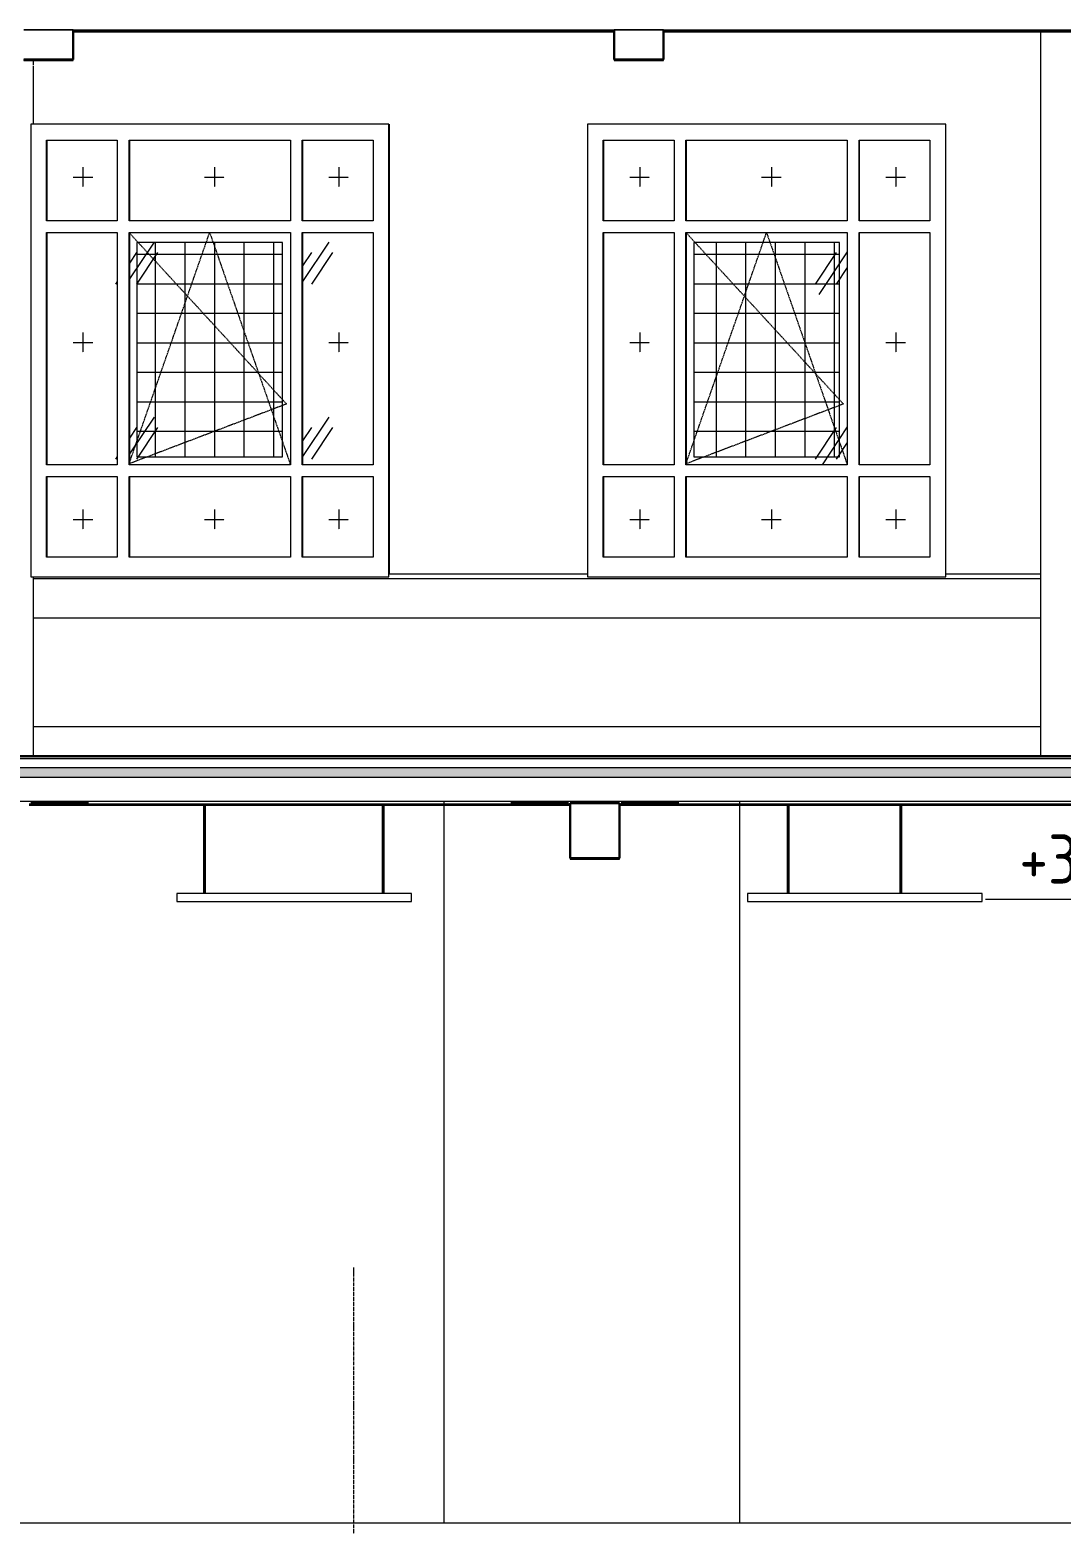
# Model space of a CAD drawing. Header units: millimetres. Extents: x -3929 to 624051, y 52832 to 514950.
# Drawn here: x 573252 to 578492, y 112741 to 120336 of the extents above; entities that cross this region are included whole.
import ezdxf

# ---------------------------------------------------------------- set-up
doc = ezdxf.new("R2010")
doc.units = ezdxf.units.MM
doc.linetypes.add('ADSK_Линия сетки', pattern=[25, 20, -2.5, 0, -2.5])
doc.linetypes.add('ADSK_Штриховая_ш3 п1_5', pattern=[4.5, 3, -1.5])
for name, color, linetype, lineweight in [('Аннотация', 7, 'Continuous', 18), ('Каркас', 7, 'Continuous', 18), ('Окна', 7, 'Continuous', 9), ('Оси', 253, 'Continuous', 9), ('Отметки', 7, 'Continuous', 9), ('Перекрытие', 7, 'Continuous', 18), ('Потолки', 7, 'Continuous', 9), ('Стены внутренние', 7, 'Continuous', 18), ('Стены наружные', 7, 'Continuous', 18), ('Узлы', 7, 'Continuous', 18), ('ШТРИХОВКА', 252, 'Continuous', 15)]:
    doc.layers.add(name, color=color, linetype=linetype, lineweight=lineweight)
doc.layers.add('Линии', color=7, linetype='Continuous', lineweight=9, true_color=0x00a600)
doc.styles.add('GOST Common_1', font='GOST_Common.ttf', dxfattribs={"width": 0.9, "height": 250})
pattern_1 = [(236.31, (24482.36, 9022.3), (-888.9976, -1778), [320.53, -2884.8]), (236.31, (24500.14, 8968.96), (-888.9976, -1778), [192.32, -3013.01]), (236.31, (24393.46, 8968.96), (-888.9976, -1778), [192.32, -3013.01])]
pattern_2 = [(0, (580790.93, 121145.93), (0, 150), []), (90, (580790.93, 121145.93), (-150, 9e-15), [])]

# ---------------------------------------------------------------- blocks, each defined once
blk = doc.blocks.new('окно трехпол с фрамугой - 1800 и 1820х2300_h___нов_ ок15-V303-Разрез 1-1')
at = {"layer": 'Окна', "true_color": 0x383e42}
h = blk.add_hatch(color=250, dxfattribs=at)
h.paths.add_polyline_path([(16487.5, 4910), (16489.5, 4910), (16489.5, 5320), (16487.5, 5320), (16487.5, 5055.6)])
h.paths.add_polyline_path([(16907.5, 4910), (16909.5, 4910), (16909.5, 5320), (16907.5, 5320), (16907.5, 4923.4)])
h.paths.add_polyline_path([(17787.5, 4910), (17789.5, 4910), (17789.5, 5320), (17787.5, 5320), (17787.5, 4914.5)])
h.paths.add_polyline_path([(16487.5, 5380), (16489.5, 5380), (16489.5, 6560), (16487.5, 6560), (16487.5, 5435.8)])
h.paths.add_polyline_path([(17787.5, 5380), (17789.5, 5380), (17789.5, 6560), (17787.5, 6560), (17787.5, 5437.6)])
h.paths.add_polyline_path([(16909.5, 5380), (16909.5, 6560), (16907.5, 6560), (16907.5, 5380)])
h.paths.add_polyline_path([(17789.5, 6620), (17789.5, 7030), (17787.5, 7030), (17787.5, 6620)])
h.paths.add_polyline_path([(16907.5, 6620), (16909.5, 6620), (16909.5, 7030), (16907.5, 7030), (16907.5, 6965.6)])
h.paths.add_polyline_path([(16489.5, 6620), (16489.5, 7030), (16487.5, 7030), (16487.5, 6620)])
at = {"layer": 'Окна'}
h = blk.add_hatch(dxfattribs=at)
h.set_pattern_fill('FP_34', color=256, style=0, pattern_type=2)
h.set_pattern_definition(pattern_1)
h.paths.add_polyline_path([(16489.6, 5380), (16847.5, 5380), (16847.5, 6560), (16489.6, 6560), (16489.6, 5437.6)])
h.paths.add_polyline_path([(16847.5, 6620), (16847.5, 7030), (16489.6, 7029.9), (16489.6, 6620)])
h = blk.add_hatch(dxfattribs=at)
h.set_pattern_fill('FP_34', color=256, style=0, pattern_type=2)
h.set_pattern_definition(pattern_1)
h.paths.add_polyline_path([(16939.4, 5380), (17727.5, 5380), (17727.5, 6560), (16909.6, 6560), (16909.6, 5380)])
h.paths.add_polyline_path([(17727.5, 6620), (17727.5, 7030), (16909.6, 7029.7), (16909.6, 6620), (17460.9, 6620)])
h = blk.add_hatch(dxfattribs=at)
h.set_pattern_fill('FP_34', color=256, style=0, pattern_type=2)
h.set_pattern_definition(pattern_1)
h.paths.add_polyline_path([(17789.6, 5380), (18147.5, 5380), (18147.5, 6560), (17789.6, 6560), (17789.6, 5437.6)])
h.paths.add_polyline_path([(17789.6, 6620), (18147.5, 6620), (18147.5, 7030), (17789.6, 7030), (17789.6, 6670.1)])
at = {"layer": 'Окна', "true_color": 0x383e42}
h = blk.add_hatch(color=250, dxfattribs=at)
h.paths.add_polyline_path([(16489.5, 4910), (16489.6, 4910), (16489.5, 4912.4)])
h.paths.add_polyline_path([(16489.5, 5380), (16489.6, 5380), (16489.5, 5437.6)])
h.paths.add_polyline_path([(16489.5, 6620), (16489.6, 6620), (16489.5, 6965.6)])
h = blk.add_hatch(color=250, dxfattribs=at)
h.paths.add_polyline_path([(16909.5, 4910), (16909.6, 4910), (16909.5, 5012.5)])
h.paths.add_polyline_path([(16909.5, 6620), (16909.6, 6620), (16909.5, 6620)])
h = blk.add_hatch(color=250, dxfattribs=at)
h.paths.add_polyline_path([(17789.5, 4910), (17789.6, 4910), (17789.5, 4914.7)])
h.paths.add_polyline_path([(17789.5, 5380), (17789.6, 5380), (17789.5, 5437.6)])
at = {"layer": 'Окна'}
h = blk.add_hatch(dxfattribs=at)
h.set_pattern_fill('FP_34', color=256, style=0, pattern_type=2)
h.set_pattern_definition(pattern_1)
h.paths.add_polyline_path([(16909.6, 4910), (17727.5, 4910.2), (17727.5, 5320), (16909.6, 5320), (16909.6, 5012.5)])
h = blk.add_hatch(dxfattribs=at)
h.set_pattern_fill('FP_34', color=256, style=0, pattern_type=2)
h.set_pattern_definition(pattern_1)
h.paths.add_polyline_path([(17789.6, 4910), (18147.5, 4910), (18147.5, 5320), (17789.6, 5320), (17789.6, 4914.7)])
for p, q in [((16489.5, 7030), (16489.5, 6620)), ((16489.6, 7030), (16489.6, 6620)), ((16909.5, 7030), (16909.5, 6619.9)), ((16909.6, 7030), (16909.6, 6619.9)), ((17789.5, 7030), (17789.5, 6620)), ((17789.6, 7030), (17789.6, 6620)), ((16489.5, 6560), (16489.5, 5380)), ((16489.6, 6560), (16489.6, 5380)), ((16909.5, 6560), (16909.5, 5380)), ((16909.6, 6560), (16909.6, 5380)), ((17789.5, 6560), (17789.5, 5380)), ((17789.6, 6560), (17789.6, 5380)), ((16489.5, 5320), (16489.5, 4910)), ((16489.6, 5320), (16489.6, 4910)), ((16909.5, 5320), (16909.5, 4910)), ((16909.6, 5320), (16909.6, 4910)), ((17789.5, 5320), (17789.5, 4910)), ((17789.6, 5320), (17789.6, 4910))]:
    blk.add_line(p, q, dxfattribs=at)
blk = doc.blocks.new('окно трехпол с фрамугой - 1800 и 1820х2300_h___нов_ ок15-V304-Разрез 1-1')
at = {"layer": 'Окна'}
h = blk.add_hatch(dxfattribs=at)
h.set_pattern_fill('FP_34', color=256, style=0, pattern_type=2)
h.set_pattern_definition(pattern_1)
h.paths.add_polyline_path([(19777.5, 5380), (20557.5, 5380), (20557.5, 6560), (19738.5, 6560), (19738.5, 5380)])
h.paths.add_polyline_path([(19738.5, 6620), (20557.5, 6620), (20557.5, 7030), (19738.5, 7029.8), (19738.5, 6965.6)])
h = blk.add_hatch(dxfattribs=at)
h.set_pattern_fill('FP_34', color=256, style=0, pattern_type=2)
h.set_pattern_definition(pattern_1)
h.paths.add_polyline_path([(20618.5, 5380), (20977.5, 5380), (20977.5, 6560), (20618.5, 6560), (20618.5, 5437.6)])
h.paths.add_polyline_path([(20618.5, 6620), (20977.5, 6620), (20977.5, 7030), (20618.5, 7030), (20618.5, 6670.1)])
at = {"layer": 'Окна', "true_color": 0x383e42}
h = blk.add_hatch(color=250, dxfattribs=at)
h.paths.add_polyline_path([(19317.5, 4910), (19318.5, 4910), (19317.5, 5055.6)])
h.paths.add_polyline_path([(19317.5, 5380), (19318.5, 5380), (19317.5, 5407.3)])
h.paths.add_polyline_path([(20617.5, 5380), (20618.5, 5381), (20617.5, 5437.6)])
h.paths.add_polyline_path([(19737.5, 5380), (19738.5, 5380), (19737.5, 5406.3)])
h.paths.add_polyline_path([(19317.5, 6620), (19318.5, 6620), (19317.5, 6965.6)])
h = blk.add_hatch(color=250, dxfattribs=at)
h.paths.add_polyline_path([(19738.5, 4910), (19738.5, 4910), (19738.5, 5012.5)])
h.paths.add_polyline_path([(19738.5, 6620), (19738.5, 6620), (19738.5, 6965.6)])
h = blk.add_hatch(color=250, dxfattribs=at)
h.paths.add_polyline_path([(19318.5, 4910), (19318.5, 4910), (19318.5, 4911.2)])
h.paths.add_polyline_path([(19318.5, 5380), (19318.5, 5380), (19318.5, 5437.6)])
at = {"layer": 'Окна'}
h = blk.add_hatch(dxfattribs=at)
h.set_pattern_fill('FP_34', color=256, style=0, pattern_type=2)
h.set_pattern_definition(pattern_1)
h.paths.add_polyline_path([(19738.5, 4910), (20557.5, 4910.1), (20557.5, 5320), (19738.5, 5320), (19738.5, 5012.5)])
h = blk.add_hatch(dxfattribs=at)
h.set_pattern_fill('FP_34', color=256, style=0, pattern_type=2)
h.set_pattern_definition(pattern_1)
h.paths.add_polyline_path([(20618.5, 4910), (20977.5, 4911), (20977.5, 5320), (20618.5, 5320), (20618.5, 4914.6)])
at = {"layer": 'Окна', "true_color": 0x383e42}
blk.add_hatch(color=250, dxfattribs=at).paths.add_polyline_path([(20618.5, 4910), (20618.5, 4910), (20618.5, 4914.6)])
at = {"layer": 'Окна'}
for p, q in [((19318.5, 7030), (19318.5, 6620)), ((19318.5, 7030), (19318.5, 6620)), ((19738.5, 7030), (19738.5, 6619.9)), ((19738.5, 7030), (19738.5, 6619.9)), ((20618.5, 7030), (20618.5, 6619.8)), ((20618.5, 7030), (20618.5, 6619.8)), ((19318.5, 6560.2), (19318.5, 5380)), ((19318.5, 6560.2), (19318.5, 5380)), ((19738.5, 6560), (19738.5, 5380)), ((19738.5, 6560), (19738.5, 5380)), ((20618.5, 6560), (20618.5, 5380)), ((20618.5, 6560), (20618.5, 5380)), ((19318.5, 5320), (19318.5, 4910)), ((19318.5, 5320), (19318.5, 4910)), ((19738.5, 5320), (19738.5, 4910)), ((19738.5, 5320), (19738.5, 4910)), ((20618.5, 5320), (20618.5, 4910)), ((20618.5, 5320), (20618.5, 4910))]:
    blk.add_line(p, q, dxfattribs=at)
blk = doc.blocks.new('Высотные отметки - Стрелка вниз-12094-Разрез 1-1')
at = {"layer": 'Аннотация', "lineweight": 5}
for p, q in [((-1155.9, 15420), (-1755.9, 15420)), ((-1455.9, 15420), (-1668, 15207.9)), ((-1455.9, 15420), (-1455.9, 14920)), ((-1455.9, 15420), (-1243.8, 15207.9)), ((-1455.9, 14920), (-2755.9, 14920))]:
    blk.add_line(p, q, dxfattribs=at)

msp = doc.modelspace()

# ---------------------------------------------------------------- hatches: boundary and pattern name
at = {"layer": 'Узлы', "lineweight": 5, "true_color": 0x494949}
h = msp.add_hatch(dxfattribs=at)
h.set_pattern_fill('FP_44', color=251, style=0, pattern_type=2)
h.set_pattern_definition(pattern_2)
h.paths.add_polyline_path([(574309.249, 118165.933), (574535.908, 118165.933), (574535.908, 119255.933), (573795.908, 119255.933), (573795.908, 118165.933)])
h = msp.add_hatch(dxfattribs=at)
h.set_pattern_fill('FP_44', color=251, style=0, pattern_type=2)
h.set_pattern_definition(pattern_2)
h.paths.add_polyline_path([(576916.91, 118165.933), (577365.898, 118165.933), (577365.898, 119255.933), (576625.898, 119255.933), (576625.898, 118165.933)])
at = {"layer": 'ШТРИХОВКА'}
h = msp.add_hatch(dxfattribs=at)
h.set_pattern_fill('FP_29', color=252, style=0, pattern_type=2)
h.set_pattern_definition([(0, (580790.93, 121145.93), (406.4, 101.6), [33.528, -271.272, 33.528, -271.272, -1625.6]), (0, (580790.93, 121145.93), (406.4, 101.6), [-609.6, 33.528, -576.072, 33.528, -271.272, -711.2]), (0, (580790.93, 121145.93), (406.4, 101.6), [-1524, 33.528, -169.672, 33.528, -474.472]), (120, (580943.33, 121196.73), (-291.1882, 301.1527), [33.528, -271.272, 33.528, -271.272, -1625.6]), (120, (580943.33, 121196.73), (-291.1882, 301.1527), [-609.6, 33.528, -576.072, 33.528, -271.272, -711.2]), (120, (580943.33, 121196.73), (-291.1882, 301.1527), [-1524, 33.528, -169.672, 33.528, -474.472]), (240, (580994.13, 121399.93), (-115.2118, -402.7527), [33.528, -271.272, 33.528, -271.272, -1625.6]), (240, (580994.13, 121399.93), (-115.2118, -402.7527), [-609.6, 33.528, -576.072, 33.528, -271.272, -711.2]), (240, (580994.13, 121399.93), (-115.2118, -402.7527), [-1524, 33.528, -169.672, 33.528, -474.472])])
h.paths.add_polyline_path([(580567.635, 116630.933), (581055.926, 116630.933), (581055.926, 116640.933), (564238.275, 116640.933), (564238.275, 116630.933), (579524.571, 116630.933)])
h = msp.add_hatch(dxfattribs=at)
h.set_pattern_fill('FP_38', color=252, style=0, pattern_type=2)
h.set_pattern_definition([(228.013, (581522.45, 122161.93), (-8127.9666, -9144.02968), [136.69, -13532.193]), (184.97, (581431.013, 122060.333), (12191.99547, 1016.05502), [234.562, -23221.62]), (132.51, (581197.333, 122040.01), (10159.9124, -11176.07977), [165.393, -16373.89]), (267.274, (580801.093, 121786.013), (1015.88953, 20320.00577), [213.602, -21146.575]), (292.834, (580790.933, 121572.653), (-5080.07417, 12191.97012), [209.453, -20735.923]), (357.274, (580872.213, 121379.613), (-20320.00577, 1015.88953), [213.602, -21146.575]), (37.694, (581085.573, 121369.453), (-13208.042725, -10159.94461), [282.477, -27965.247]), (72.255, (581309.093, 121542.173), (7112.12749, 22351.9589), [266.688, -26402.102]), (121.43, (581390.373, 121796.173), (-8128.10005, 13207.93827), [214.325, -21218.218]), (175.236, (581278.61, 121979.05), (11175.99406, -1016.0697), [244.685, -11989.575]), (222.397, (581034.773, 121999.373), (-12192.085586, -11175.907293), [316.43, -31326.71]), (138.814, (581806.93, 121775.85), (-7111.9922, 6096.00977), [108.002, -10692.226]), (171.469, (581725.653, 121846.973), (13207.99153, -2032.05404), [205.473, -20341.855]), (225, (581522.45, 121877.45), (1e-13, -1016), [143.684, -1293.157]), (203.199, (581451.33, 121999.37), (5079.9856, 2032.0367), [77.377, -7660.25]), (291.801, (581380.21, 121968.9), (-1015.9787, 3048.0072), [109.426, -5361.9]), (30.964, (581420.85, 121867.3), (3047.9913, 2032.0134), [177.73, -5746.52]), (161.565, (581573.25, 121958.73), (2031.999, -1016.0024), [128.515, -3084.36]), (16.39, (580790.933, 121968.89), (10159.97517, 3048.0812), [180.035, -17823.53]), (70.346, (580963.65, 122019.69), (-4064.0339, -11175.98797), [151.04, -14952.887]), (293.199, (581573.25, 122161.93), (-2032.0367, 5079.9856), [154.752, -7582.873]), (343.61, (581634.213, 122019.69), (-10159.97517, 3048.0812), [180.035, -17823.53]), (339.444, (580790.93, 121338.97), (-5080.0015, 2031.99615), [173.614, -8507.094]), (294.775, (580953.49, 121278.01), (-5079.9732, 11176.0126), [145.47, -14401.437]), (66.801, (581583.41, 121145.93), (2032.0367, 5079.9856), [154.75, -7582.873]), (17.354, (581644.373, 121288.17), (-13208.00149, -4063.99474), [170.313, -16860.95]), (69.444, (581085.57, 121145.93), (-2031.99615, -5080.0015), [86.807, -8593.9]), (101.31, (581522.45, 121145.93), (-1016.0048, 4063.999), [51.806, -5128.797]), (165.964, (581512.3, 121196.73), (3048.0036, -1015.9877), [209.453, -3979.62]), (186.009, (581309.093, 121247.53), (10159.99987, 1015.9998), [194.107, -19216.546]), (303.69, (581420.85, 121775.85), (-1015.9976, 2032.0017), [146.53, -3516.71]), (353.157, (581502.133, 121653.933), (17271.99206, -2032.068835), [255.823, -25326.404]), (60.945, (581756.13, 121623.45), (-4064.04974, -7111.97225), [104.603, -10355.757]), (90, (581806.9, 121714.9), (-1016, 1016), [60.96, -955.04]), (120.256, (581288.77, 121278.01), (4063.94492, -7112.03103), [141.147, -13973.576]), (48.013, (581217.65, 121399.93), (8127.9666, 9144.02968), [273.377, -13395.505]), (0, (581400.5, 121603.1), (1016, 1016), [264.16, -751.84]), (325.305, (581664.69, 121603.13), (-10160.01873, 7111.97318), [160.644, -15903.726]), (254.055, (581796.77, 121511.69), (-1015.9713, -4064.0072), [147.93, -7248.66]), (207.646, (581756.133, 121369.453), (-19303.99578, -10160.00796), [240.858, -23844.986]), (175.426, (581542.773, 121257.693), (-13207.99929, 1016.01778), [254.812, -25226.34])])
h.paths.add_polyline_path([(580567.635, 116535.933), (581055.926, 116535.933), (581055.926, 116585.933), (564238.275, 116585.933), (564238.275, 116535.933), (579524.571, 116535.933)])

# ---------------------------------------------------------------- linework, layer by layer
at = {"layer": 'Каркас'}
for p, q in [((573471.608, 120335.933), (573221.608, 120335.933)), ((576471.608, 120335.933), (576221.608, 120335.933))]:
    msp.add_line(p, q, dxfattribs=at)
at = {"layer": 'Каркас', "lineweight": 30}
for p, q in [((573471.608, 120185.933), (573471.608, 120335.933)), ((576221.608, 120335.933), (576221.608, 120185.933)), ((576471.608, 120185.933), (576471.608, 120335.933)), ((573221.608, 120185.933), (573471.608, 120185.933)), ((576221.608, 120185.933), (576471.608, 120185.933)), ((576247.851, 116405.933), (575997.851, 116405.933)), ((575997.851, 116405.933), (575997.851, 116125.933)), ((576247.851, 116125.933), (576247.851, 116405.933)), ((575997.851, 116125.933), (576247.851, 116125.933))]:
    msp.add_line(p, q, dxfattribs=at)
at = {"layer": 'Линии', "color": 7}
for p, q in [((575075.908, 119855.933), (573255.908, 119855.933)), ((573255.908, 119855.933), (573255.908, 117555.933)), ((575075.908, 117555.933), (575075.908, 119855.933)), ((577905.898, 119855.933), (576085.898, 119855.933)), ((576085.898, 119855.933), (576085.898, 117555.933)), ((577905.898, 117555.933), (577905.898, 119855.933)), ((573335.908, 119365.933), (573335.908, 119775.933)), ((573335.908, 119775.933), (573695.908, 119775.933)), ((573695.908, 119775.933), (573695.908, 119365.933)), ((573755.908, 119365.933), (573755.908, 119775.933)), ((573755.908, 119775.933), (574575.908, 119775.933)), ((574575.908, 119775.933), (574575.908, 119365.933)), ((574635.908, 119365.933), (574635.908, 119775.933)), ((574635.908, 119775.933), (574995.908, 119775.933)), ((574995.908, 119775.933), (574995.908, 119365.933)), ((576165.898, 119365.933), (576165.898, 119775.933)), ((576165.898, 119775.933), (576525.898, 119775.933)), ((576525.898, 119775.933), (576525.898, 119365.933)), ((576585.898, 119365.933), (576585.898, 119775.933)), ((576585.898, 119775.933), (577405.898, 119775.933)), ((577405.898, 119775.933), (577405.898, 119365.933)), ((577465.898, 119365.933), (577465.898, 119775.933)), ((577465.898, 119775.933), (577825.898, 119775.933)), ((577825.898, 119775.933), (577825.898, 119365.933)), ((573695.908, 119365.933), (573335.908, 119365.933)), ((574575.908, 119365.933), (573755.908, 119365.933)), ((574995.908, 119365.933), (574635.908, 119365.933)), ((576525.898, 119365.933), (576165.898, 119365.933)), ((577405.898, 119365.933), (576585.898, 119365.933)), ((577825.898, 119365.933), (577465.898, 119365.933)), ((573335.908, 119305.933), (573695.908, 119305.933)), ((573335.908, 118125.933), (573335.908, 119305.933)), ((573695.908, 119305.933), (573695.908, 118125.933)), ((573755.908, 119305.933), (574575.908, 119305.933)), ((573755.908, 118125.933), (573755.908, 119305.933)), ((574535.908, 119255.933), (573795.908, 119255.933)), ((573795.908, 119255.933), (573795.908, 118165.933)), ((574535.908, 118165.933), (574535.908, 119255.933)), ((574575.908, 119305.933), (574575.908, 118125.933)), ((574635.908, 119305.933), (574995.908, 119305.933)), ((574635.908, 118125.933), (574635.908, 119305.933)), ((574995.908, 119305.933), (574995.908, 118125.933)), ((576165.898, 119305.933), (576525.898, 119305.933)), ((576165.898, 118125.933), (576165.898, 119305.933)), ((576525.898, 119305.933), (576525.898, 118125.933)), ((576585.898, 119305.933), (577405.898, 119305.933)), ((576585.898, 118125.933), (576585.898, 119305.933)), ((577365.898, 119255.933), (576625.898, 119255.933)), ((576625.898, 119255.933), (576625.898, 118165.933)), ((577365.898, 118165.933), (577365.898, 119255.933)), ((577405.898, 119305.933), (577405.898, 118125.933)), ((577465.898, 119305.933), (577825.898, 119305.933)), ((577465.898, 118125.933), (577465.898, 119305.933)), ((577825.898, 119305.933), (577825.898, 118125.933)), ((573695.908, 118125.933), (573335.908, 118125.933)), ((574575.908, 118125.933), (573755.908, 118125.933)), ((573795.908, 118165.933), (574535.908, 118165.933)), ((574995.908, 118125.933), (574635.908, 118125.933)), ((576525.898, 118125.933), (576165.898, 118125.933)), ((577405.898, 118125.933), (576585.898, 118125.933)), ((576625.898, 118165.933), (577365.898, 118165.933)), ((577825.898, 118125.933), (577465.898, 118125.933)), ((573335.908, 118065.933), (573695.908, 118065.933)), ((573335.908, 117655.933), (573335.908, 118065.933)), ((573695.908, 118065.933), (573695.908, 117655.933)), ((573755.908, 118065.933), (574575.908, 118065.933)), ((573755.908, 117655.933), (573755.908, 118065.933)), ((574575.908, 118065.933), (574575.908, 117655.933)), ((574635.908, 118065.933), (574995.908, 118065.933)), ((574635.908, 117655.933), (574635.908, 118065.933)), ((574995.908, 118065.933), (574995.908, 117655.933)), ((576165.898, 118065.933), (576525.898, 118065.933)), ((576165.898, 117655.933), (576165.898, 118065.933)), ((576525.898, 118065.933), (576525.898, 117655.933)), ((576585.898, 118065.933), (577405.898, 118065.933)), ((576585.898, 117655.933), (576585.898, 118065.933)), ((577405.898, 118065.933), (577405.898, 117655.933)), ((577465.898, 118065.933), (577825.898, 118065.933)), ((577465.898, 117655.933), (577465.898, 118065.933)), ((577825.898, 118065.933), (577825.898, 117655.933)), ((573695.908, 117655.933), (573335.908, 117655.933)), ((574575.908, 117655.933), (573755.908, 117655.933)), ((574995.908, 117655.933), (574635.908, 117655.933)), ((576525.898, 117655.933), (576165.898, 117655.933)), ((577405.898, 117655.933), (576585.898, 117655.933)), ((577825.898, 117655.933), (577465.898, 117655.933)), ((573255.908, 117555.933), (575075.908, 117555.933)), ((576085.898, 117555.933), (577905.898, 117555.933))]:
    msp.add_line(p, q, dxfattribs=at)
at = {"layer": 'Линии', "color": 7, "linetype": 'ADSK_Штриховая_ш3 п1_5', "lineweight": 5}
for p, q in [((573521.331, 119637.613), (573521.331, 119537.613)), ((574189.944, 119637.613), (574189.944, 119537.613)), ((574821.736, 119637.613), (574821.736, 119537.613)), ((576351.322, 119637.613), (576351.322, 119537.613)), ((577019.934, 119637.613), (577019.934, 119537.613)), ((577651.726, 119637.613), (577651.726, 119537.613)), ((573471.331, 119587.613), (573571.331, 119587.613)), ((574139.944, 119587.613), (574239.944, 119587.613)), ((574771.736, 119587.613), (574871.736, 119587.613)), ((576301.322, 119587.613), (576401.322, 119587.613)), ((576969.934, 119587.613), (577069.934, 119587.613)), ((577601.726, 119587.613), (577701.726, 119587.613)), ((573755.908, 119305.933), (574555.908, 118434.588)), ((573755.908, 118130.568), (574165.481, 119305.933)), ((574165.481, 119305.933), (574575.908, 118125.933)), ((576585.898, 119305.933), (577385.898, 118434.588)), ((576585.898, 118130.568), (576995.472, 119305.933)), ((576995.472, 119305.933), (577405.898, 118125.933)), ((573521.331, 118797.613), (573521.331, 118697.613)), ((574821.736, 118797.613), (574821.736, 118697.613)), ((576351.322, 118797.613), (576351.322, 118697.613)), ((577651.726, 118797.613), (577651.726, 118697.613)), ((573471.331, 118747.613), (573571.331, 118747.613)), ((574771.736, 118747.613), (574871.736, 118747.613)), ((576301.322, 118747.613), (576401.322, 118747.613)), ((577601.726, 118747.613), (577701.726, 118747.613)), ((574555.908, 118434.588), (573755.908, 118130.568)), ((577385.898, 118434.588), (576585.898, 118130.568)), ((573521.331, 117897.613), (573521.331, 117797.613)), ((574189.944, 117897.613), (574189.944, 117797.613)), ((574821.736, 117897.613), (574821.736, 117797.613)), ((576351.322, 117897.613), (576351.322, 117797.613)), ((577019.934, 117897.613), (577019.934, 117797.613)), ((577651.726, 117897.613), (577651.726, 117797.613)), ((573471.331, 117847.613), (573571.331, 117847.613)), ((574139.944, 117847.613), (574239.944, 117847.613)), ((574771.736, 117847.613), (574871.736, 117847.613)), ((576301.322, 117847.613), (576401.322, 117847.613)), ((576969.934, 117847.613), (577069.934, 117847.613)), ((577601.726, 117847.613), (577701.726, 117847.613))]:
    msp.add_line(p, q, dxfattribs=at)
at = {"layer": 'Линии', "color": 7, "lineweight": 40}
for p, q in [((574139.944, 115945.933), (574139.944, 116395.933)), ((575046.896, 115945.933), (575046.896, 116395.933)), ((577104.925, 115945.933), (577104.925, 116395.933)), ((577677.926, 115945.933), (577677.926, 116395.933))]:
    msp.add_line(p, q, dxfattribs=at)
at = {"layer": 'Оси', "linetype": 'ADSK_Линия сетки'}
msp.add_line((574897.926, 107047.558), (574897.926, 114047.305), dxfattribs=at)
at = {"layer": 'Перекрытие'}
for p, q in [((573221.608, 120335.933), (573471.608, 120335.933)), ((576221.608, 120335.933), (576471.608, 120335.933)), ((575075.908, 117570.933), (576085.898, 117570.933)), ((577905.898, 117570.933), (578388.797, 117570.933)), ((578388.797, 117545.933), (573267.803, 117545.933)), ((611938.475, 116640.933), (550571.7, 116640.933)), ((611938.475, 116630.933), (550571.7, 116630.933)), ((611938.475, 116585.933), (550571.7, 116585.933)), ((581055.926, 116645.933), (556705.248, 116645.933)), ((605577.367, 112745.933), (556977.237, 112745.933))]:
    msp.add_line(p, q, dxfattribs=at)
at = {"layer": 'Перекрытие', "lineweight": 20}
for p, q in [((573471.608, 120335.933), (576221.608, 120335.933)), ((576471.608, 120335.933), (579116.608, 120335.933)), ((611938.475, 116643.383), (550571.7, 116643.383)), ((598574.681, 116535.933), (564238.275, 116535.933)), ((564238.275, 116415.933), (598574.681, 116415.933))]:
    msp.add_line(p, q, dxfattribs=at)
at = {"layer": 'Потолки', "lineweight": 18}
for p, q in [((576221.608, 120330.933), (573471.608, 120330.933)), ((573471.608, 120330.933), (573471.608, 120325.933)), ((573471.608, 120325.933), (576221.608, 120325.933)), ((576221.608, 120325.933), (576221.608, 120330.933)), ((580998.36, 120330.933), (576471.608, 120330.933)), ((576471.608, 120330.933), (576471.608, 120325.933)), ((576471.608, 120325.933), (580998.36, 120325.933)), ((575997.851, 116400.933), (573247.851, 116400.933)), ((573247.851, 116395.933), (575997.851, 116395.933)), ((573547.804, 116410.933), (573257.804, 116410.933)), ((573257.804, 116410.933), (573257.804, 116405.933)), ((573257.804, 116405.933), (573547.804, 116405.933)), ((573547.804, 116405.933), (573547.804, 116410.933)), ((575987.804, 116410.933), (575697.804, 116410.933)), ((575697.804, 116410.933), (575697.804, 116405.933)), ((575697.804, 116405.933), (575987.804, 116405.933)), ((575987.804, 116405.933), (575987.804, 116410.933)), ((575997.851, 116395.933), (575997.851, 116400.933)), ((578892.655, 116400.933), (576247.851, 116400.933)), ((576247.851, 116400.933), (576247.851, 116395.933)), ((576247.851, 116395.933), (578892.655, 116395.933)), ((576547.804, 116410.933), (576257.804, 116410.933)), ((576257.804, 116410.933), (576257.804, 116405.933)), ((576257.804, 116405.933), (576547.804, 116405.933)), ((576547.804, 116405.933), (576547.804, 116410.933)), ((576247.851, 116125.933), (575997.851, 116125.933)), ((575997.851, 116125.933), (575997.851, 116120.933)), ((575997.851, 116120.933), (576247.851, 116120.933)), ((576247.851, 116120.933), (576247.851, 116125.933)), ((575190.86, 115945.933), (573998.86, 115945.933)), ((573998.86, 115945.933), (573998.86, 115905.933)), ((573998.86, 115905.933), (575190.86, 115905.933)), ((575190.86, 115905.933), (575190.86, 115945.933)), ((578090.86, 115945.933), (576898.86, 115945.933)), ((576898.86, 115945.933), (576898.86, 115905.933)), ((576898.86, 115905.933), (578090.86, 115905.933)), ((578090.86, 115905.933), (578090.86, 115945.933))]:
    msp.add_line(p, q, dxfattribs=at)
for points in [[(573221.608, 120185.933), (573221.608, 120180.933), (573471.608, 120180.933), (573471.608, 120185.933)], [(576221.608, 120185.933), (576221.608, 120180.933), (576471.608, 120180.933), (576471.608, 120185.933)]]:
    msp.add_lwpolyline(points, close=True, dxfattribs=at)
at = {"layer": 'Стены внутренние'}
for p, q in [((578388.797, 117345.933), (573267.803, 117345.933)), ((573267.803, 116795.933), (578388.797, 116795.933)), ((575358.035, 116400.933), (575358.035, 116415.933)), ((575358.035, 112745.933), (575358.035, 116395.933)), ((576858.031, 116415.933), (576858.031, 116400.933)), ((576858.031, 116395.933), (576858.031, 112745.933))]:
    msp.add_line(p, q, dxfattribs=at)
at = {"layer": 'Стены наружные'}
for p, q in [((578388.797, 120330.933), (578388.797, 120335.933)), ((578388.797, 116645.933), (578388.797, 120325.933)), ((573267.803, 120185.933), (573267.803, 120155.933)), ((573267.803, 120150.933), (573267.803, 119855.933)), ((575076.908, 119855.933), (575076.908, 117570.933)), ((573267.803, 117555.933), (573267.803, 116645.933))]:
    msp.add_line(p, q, dxfattribs=at)

# ---------------------------------------------------------------- block references
at = {"layer": 'Окна'}
for name in ['окно трехпол с фрамугой - 1800 и 1820х2300_h___нов_ ок15-V303-Разрез 1-1', 'окно трехпол с фрамугой - 1800 и 1820х2300_h___нов_ ок15-V304-Разрез 1-1']:
    msp.add_blockref(name, (556848.36, 112745.933), dxfattribs=at)
at = {"layer": 'Отметки', "lineweight": 20}
msp.add_blockref('Высотные отметки - Стрелка вниз-12094-Разрез 1-1', (580864.713, 100995.933), dxfattribs=at)

# ---------------------------------------------------------------- texts
at = {"layer": 'Отметки', "lineweight": 20, "insert": (578280.144, 116246.489), "char_height": 250, "width": 1028.82257, "attachment_point": 1, "line_spacing_factor": 1.022761, "style": 'GOST Common_1'}
msp.add_mtext('+3,670', dxfattribs=at)

doc.saveas('drawing.dxf')
